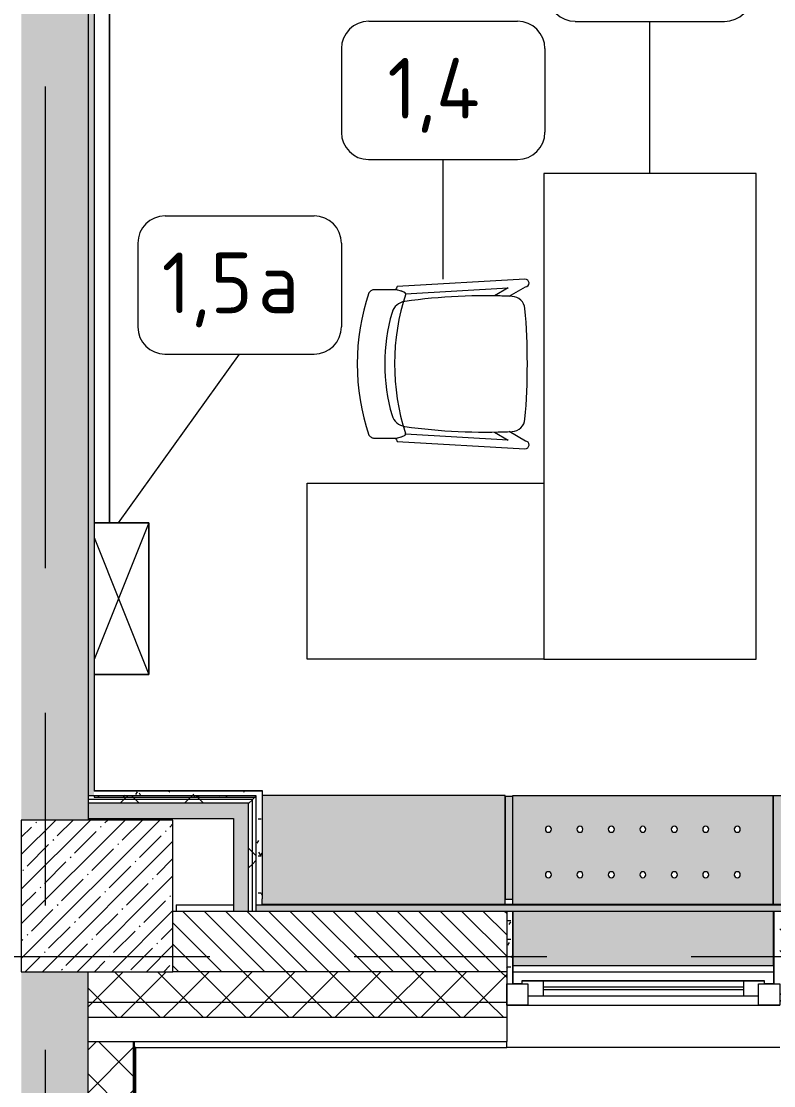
# Model space of a CAD drawing. Header units: millimetres. Extents: x 35092 to 251863, y -8553 to 29549.
# Drawn here: x 75480 to 77960, y 3174 to 6683 of the extents above; entities that cross this region are included whole.
import ezdxf

# ---------------------------------------------------------------- set-up
doc = ezdxf.new("R2010")
doc.units = ezdxf.units.MM
doc.linetypes.add('Осевая', pattern=[3175, 635, -476.25, 1587.5, -476.25])
for name, color, linetype, lineweight in [('A-DETL', 7, 'Continuous', 9), ('A-GLAZ', 7, 'Continuous', 9), ('A-GLAZ-1', 7, 'Continuous', 13), ('A-WALL', 7, 'Continuous', 9), ('I-FURN-IDEN', 7, 'Continuous', 9), ('I-WALL', 7, 'Continuous', 9), ('S-COLS', 7, 'Continuous', 9), ('Знаки', 7, 'Continuous', 9), ('Оси-2', 7, 'Осевая', 9)]:
    doc.layers.add(name, color=color, linetype=linetype, lineweight=lineweight)
for name, color, linetype, lineweight, true_color in [('A-WALL-1', 9, 'Continuous', 9, 0x808080), ('A-WALL-FNSH-1', 9, 'Continuous', 9, 0x808080), ('I-FURN-1', 9, 'Continuous', 9, 0x808080)]:
    doc.layers.add(name, color=color, linetype=linetype, lineweight=lineweight, true_color=true_color)
doc.styles.add('GOST Common', font='GOST_Common.ttf', dxfattribs={"height": 200})
pattern_1 = [(45, (0, 0), (-70.71068, 70.71068), []), (135, (0, 0), (-70.71068, -70.71068), [])]
pattern_2 = [(0, (0, 0), (121.92, 30.48), [10.058, -81.382, 10.058, -81.382, -487.68]), (0, (0, 0), (121.92, 30.48), [-182.88, 10.058, -172.822, 10.058, -81.382, -213.36]), (0, (0, 0), (121.92, 30.48), [-457.2, 10.058, -50.902, 10.058, -142.342]), (120, (45.72, 15.24), (-87.356454, 90.345817), [10.058, -81.382, 10.058, -81.382, -487.68]), (120, (45.72, 15.24), (-87.356454, 90.345817), [-182.88, 10.058, -172.822, 10.058, -81.382, -213.36]), (120, (45.72, 15.24), (-87.356454, 90.345817), [-457.2, 10.058, -50.902, 10.058, -142.342]), (240, (60.96, 76.2), (-34.563546, -120.825817), [10.058, -81.382, 10.058, -81.382, -487.68]), (240, (60.96, 76.2), (-34.563546, -120.825817), [-182.88, 10.058, -172.822, 10.058, -81.382, -213.36]), (240, (60.96, 76.2), (-34.563546, -120.825817), [-457.2, 10.058, -50.902, 10.058, -142.342])]
pattern_3 = [(45, (0, 0), (-106.06602, 106.06602), []), (135, (0, 0), (-106.06602, -106.06602), [])]

# ---------------------------------------------------------------- blocks, each defined once
blk = doc.blocks.new('BSC_Колонна _Прямоугольная - 500х500-V11-План расстановки мебели и оборудования 2 этажа в осях 12-23')
at = {"layer": 'S-COLS'}
h = blk.add_hatch(dxfattribs=at)
h.set_pattern_fill('FP_12', color=256, style=0, pattern_type=2)
h.set_pattern_definition([(45, (-75730, -3800), (-57.02463, 57.02463), []), (45, (-75672.975, -3800), (-57.02463, 57.02463), [100.806, -20.161, 3.353, -16.808])])
h.paths.add_polyline_path([(-250, -250), (250, -250), (250, 250), (-250, 250), (-250, 8.1)])
for p, q in [((250, 250), (-250, 250)), ((-250, 250), (-250, -250)), ((250, -250), (250, 250)), ((-250, -250), (250, -250))]:
    blk.add_line(p, q, dxfattribs=at)
blk = doc.blocks.new('120_Окно_СКБ_1Ст - 120_Окно_СКБ_1Ст 900х2500_h_-19906150-План расстановки мебели и оборудования 2 этажа в осях 12-23')
at = {"layer": 'A-GLAZ'}
for p, q in [((450, -5), (-450, -5)), ((-330, -55), (330, -55)), ((330, -65), (-330, -65)), ((-430, -75), (-400, -75)), ((400, -75), (430, -75))]:
    blk.add_line(p, q, dxfattribs=at)
at = {"layer": 'A-GLAZ-1'}
for p, q in [((-450, -75), (-450, -5)), ((-450, -5), (-380, -5)), ((-380, -5), (-380, -75)), ((380, -35), (-380, -35)), ((-380, -35), (-380, -75)), ((-330, -85), (-330, -35)), ((330, -85), (330, -35)), ((380, -75), (380, -5)), ((380, -5), (450, -5)), ((380, -75), (380, -35)), ((450, -5), (450, -75)), ((-380, -75), (-450, -75)), ((-380, -75), (-400, -75)), ((-400, -75), (-400, -85)), ((-400, -85), (400, -85)), ((400, -85), (-400, -85)), ((450, -75), (380, -75)), ((400, -75), (380, -75)), ((400, -85), (400, -75))]:
    blk.add_line(p, q, dxfattribs=at)
blk = doc.blocks.new('Chair_1 noor 78578 - 1_4-25422005-План расстановки мебели и оборудования 2 этажа в осях 12-23')
at = {"layer": 'I-FURN-1'}
for p, q in [((-130.5, 405.7), (-130.5, 344.8)), ((359.1, 344.8), (359.1, 405.7)), ((-141.2, 329.7), (-165.1, -92)), ((393.7, -92), (369.8, 329.7)), ((-136.5, -37.1), (-117.3, 302)), ((345.9, 302), (365.1, -37.1)), ((-110.2, 8.6), (-136.5, -37.1)), ((365.1, -37.1), (338.8, 8.6)), ((-139.7, -93.5), (-108.8, -39.9)), ((337.4, -39.9), (368.3, -93.5))]:
    blk.add_line(p, q, dxfattribs=at)
for centre, radius, start, end in [((114.3, -271.9), 732.8, 71.3174, 108.6833), ((114.3, -239.2), 609.6, 73.8265, 106.1735), ((114.3, -279.3), 660.4, 111.7, 112.7563), ((-37.4, 344.8), 93.1, 180, 204.9864), ((-37.4, 344.8), 93.1, 186.4785, 204.9864), ((114.3, -408), 746, 71.9445, 107.8276), ((-41.4, 297.5), 50.8, 106.1735, 171.9659), ((270, 297.5), 50.8, 8.0341, 73.8265), ((266, 344.8), 93.1, 334.477, 360), ((266, 344.8), 93.1, 335.0136, 353.5215), ((114.3, -279.3), 660.4, 67.2437, 68.3), ((-116, 308.2), 6.35, 204.9864, 258.4091), ((-116, 308.2), 6.35, 204.9864, 287.8276), ((1798.9, 37.7), 1909.3, 171.9659, 182.6261), ((-1570.3, 37.7), 1909.3, 357.3739, 8.0341), ((344.3, 307.4), 6.35, 281.4186, 334.477), ((344.6, 308.2), 6.35, 281.5909, 335.0136), ((1798.9, 37.7), 1909.3, 180.8761, 182.3307), ((-1570.3, 37.7), 1909.3, 357.6693, 359.1239), ((-64, -47.7), 44.5, 182.6261, 265.0912), ((292.6, -47.7), 44.4, 275.9396, 357.3739), ((-152.4, -92.7), 12.7, 176.75, 356.75), ((114.8, 2033.8), 2133.6, 265.0912, 274.9044), ((381, -92.7), 12.7, 183.25, 3.25)]:
    blk.add_arc(centre, radius, start, end, dxfattribs=at)
for points in [[(-120.4, 422.3), (-122, 420.8), (-124.7, 417.8), (-127.8, 413.5), (-129.8, 409.4), (-130.4, 406.9), (-130.5, 405.7)], [(359.1, 405.7), (359, 406.9), (358.4, 409.4), (356.4, 413.5), (353.3, 417.8), (350.6, 420.8), (349, 422.3)]]:
    blk.add_open_spline(points, degree=3, dxfattribs=at)
blk = doc.blocks.new('Стол базовый прямоугольный - 1_3-25460678-План расстановки мебели и оборудования 2 этажа в осях 12-23')
at = {"layer": 'I-FURN-1'}
for p, q in [((800, 350), (-800, 350)), ((-800, 350), (-800, -350)), ((800, -350), (800, 350)), ((-800, -350), (800, -350))]:
    blk.add_line(p, q, dxfattribs=at)
blk = doc.blocks.new('Шкаф параметрический - 1_5а-V111-План расстановки мебели и оборудования 2 этажа в осях 12-23')
at = {"layer": 'I-FURN-1'}
for p, q in [((0, 200), (451.4, 19.4)), ((500, 200), (0, 200)), ((0, 200), (0, 19.4)), ((0, 69.9), (0, 200)), ((0, 200), (500, 200)), ((48.6, 19.4), (500, 200)), ((500, 19.4), (500, 200)), ((500, 200), (500, 19.4)), ((0, 19.4), (0, 69.9))]:
    blk.add_line(p, q, dxfattribs=at)
blk = doc.blocks.new('Зашивка без перфорации М3 - М3_22-31155030-План расстановки мебели и оборудования 2 этажа в осях 12-23')
at = {"layer": 'Знаки'}
blk.add_hatch(color=256, dxfattribs=at).paths.add_polyline_path([(810.2, 180), (-430, 180), (-430, -179.9), (810.2, -179.9), (810.2, 141.9)])
for p, q in [((-430, 180), (-430, -179.9)), ((810.2, -179.9), (810.2, 180)), ((-430, -179.9), (810.2, -179.9))]:
    blk.add_line(p, q, dxfattribs=at)
blk = doc.blocks.new('Зашивка радиатора_ с перфорацией М1 - Зашивка радиатора_ с перфорацией М1-V188-План расстановки мебели и оборудования 2 этажа в осях 12-23')
at = {"layer": 'Знаки'}
blk.add_hatch(color=256, dxfattribs=at).paths.add_polyline_path([(429.6, 380), (-430, 380), (-430, 200), (429.6, 200)])
h = blk.add_hatch(color=256, dxfattribs=at)
h.paths.add_polyline_path([(430.2, 180), (-430, 180), (-430, -179.9), (430.2, -179.9), (430.2, 141.9)])
h.paths.add_polyline_path([(312.2, 90.4), (317.2, 89), (320.9, 85.4), (322.2, 80.4), (320.9, 75.4), (317.2, 71.7), (312.2, 70.4), (307.2, 71.7), (303.6, 75.4), (302.2, 80.4), (303.6, 85.4), (307.2, 89), (309.7, 90)])
h.paths.add_polyline_path([(208.5, 90.4), (213.5, 89), (217.2, 85.4), (218.5, 80.4), (217.2, 75.4), (213.5, 71.7), (208.5, 70.4), (203.5, 71.7), (199.8, 75.4), (198.5, 80.4), (199.8, 85.4), (203.5, 89), (205.9, 90)])
h.paths.add_polyline_path([(-310.3, 90.4), (-305, 88.8), (-301.6, 85.4), (-300.3, 80.4), (-301.6, 75.4), (-305.3, 71.7), (-310.3, 70.4), (-315.3, 71.7), (-318.9, 75.4), (-320.3, 80.4), (-318.9, 85.4), (-315.3, 89), (-312.8, 90)])
h.paths.add_polyline_path([(-206.5, 90.4), (-201.5, 89), (-197.8, 85.4), (-196.5, 80.4), (-197.8, 75.4), (-201.5, 71.7), (-206.5, 70.4), (-211.5, 71.7), (-215.2, 75.4), (-216.5, 80.4), (-215.2, 85.4), (-211.5, 89), (-209.1, 90)])
h.paths.add_polyline_path([(-102.8, 90.4), (-97.8, 89), (-94.1, 85.4), (-92.8, 80.4), (-94.1, 75.4), (-97.8, 71.7), (-102.8, 70.4), (-107.8, 71.7), (-111.4, 75.4), (-112.8, 80.4), (-111.4, 85.4), (-107.8, 89), (-105.3, 90)])
h.paths.add_polyline_path([(1, 90.4), (6, 89), (9.7, 85.4), (11, 80.4), (9.7, 75.4), (6, 71.7), (1, 70.4), (-4, 71.7), (-7.7, 75.4), (-9, 80.4), (-7.7, 85.4), (-4, 89), (-1.6, 90)])
h.paths.add_polyline_path([(104.7, 90.4), (109.7, 89), (113.4, 85.4), (114.7, 80.4), (113.4, 75.4), (109.7, 71.7), (104.7, 70.4), (99.7, 71.7), (96.1, 75.4), (94.7, 80.4), (96.1, 85.4), (99.7, 89), (102.2, 90)])
h.paths.add_polyline_path([(208.5, -59.6), (213.5, -61), (217.2, -64.6), (218.5, -69.6), (217.2, -74.6), (213.5, -78.3), (208.5, -79.6), (203.5, -78.3), (199.8, -74.6), (198.5, -69.6), (199.8, -64.6), (203.5, -61), (205.9, -60)])
h.paths.add_polyline_path([(104.7, -59.6), (109.7, -61), (113.4, -64.6), (114.7, -69.6), (113.4, -74.6), (109.7, -78.3), (104.7, -79.6), (99.7, -78.3), (96.1, -74.6), (94.7, -69.6), (96.1, -64.6), (99.7, -61), (102.2, -60)])
h.paths.add_polyline_path([(312.2, -59.6), (317.2, -61), (320.9, -64.6), (322.2, -69.6), (320.9, -74.6), (317.2, -78.3), (312.2, -79.6), (307.2, -78.3), (303.6, -74.6), (302.2, -69.6), (303.6, -64.6), (307.2, -61), (309.7, -60)])
h.paths.add_polyline_path([(-206.5, -59.6), (-201.5, -61), (-197.8, -64.6), (-196.5, -69.6), (-197.8, -74.6), (-201.5, -78.3), (-206.5, -79.6), (-211.5, -78.3), (-215.2, -74.6), (-216.5, -69.6), (-215.2, -64.6), (-211.5, -61), (-209.1, -60)])
h.paths.add_polyline_path([(-310.3, -59.6), (-305, -61.2), (-301.6, -64.6), (-300.3, -69.6), (-301.6, -74.6), (-305.3, -78.3), (-310.3, -79.6), (-315.3, -78.3), (-318.9, -74.6), (-320.3, -69.6), (-318.9, -64.6), (-315.3, -61), (-312.8, -60)])
h.paths.add_polyline_path([(-102.8, -59.6), (-97.8, -61), (-94.1, -64.6), (-92.8, -69.6), (-94.1, -74.6), (-97.8, -78.3), (-102.8, -79.6), (-107.8, -78.3), (-111.4, -74.6), (-112.8, -69.6), (-111.4, -64.6), (-107.8, -61), (-105.3, -60)])
h.paths.add_polyline_path([(1, -59.6), (6, -61), (9.7, -64.6), (11, -69.6), (9.7, -74.6), (6, -78.3), (1, -79.6), (-4, -78.3), (-7.7, -74.6), (-9, -69.6), (-7.7, -64.6), (-4, -61), (-1.6, -60)])
for p, q in [((429.6, 380), (-430, 380)), ((-430, 380), (-430, 200)), ((-430, 180), (-430, -179.9)), ((430.2, -179.9), (430.2, 180)), ((-430, -179.9), (430.2, -179.9))]:
    blk.add_line(p, q, dxfattribs=at)
for centre, start, end in [((-310.3, 80.4), 180, 0), ((-310.3, 80.4), 0, 180), ((-206.5, 80.4), 0, 180), ((-206.5, 80.4), 180, 360), ((-102.8, 80.4), 0, 180), ((-102.8, 80.4), 180, 0), ((1, 80.4), 0, 180), ((1, 80.4), 180, 0), ((104.7, 80.4), 0, 180), ((104.7, 80.4), 180, 360), ((208.5, 80.4), 0, 180), ((208.5, 80.4), 180, 0), ((312.2, 80.4), 0, 180), ((312.2, 80.4), 180, 0), ((-310.3, -69.6), 0, 180), ((-310.3, -69.6), 180, 0), ((-206.5, -69.6), 0, 180), ((-206.5, -69.6), 180, 0), ((-102.8, -69.6), 0, 180), ((-102.8, -69.6), 180, 0), ((1, -69.6), 0, 180), ((1, -69.6), 180, 0), ((104.7, -69.6), 0, 180), ((104.7, -69.6), 180, 0), ((208.5, -69.6), 0, 180), ((208.5, -69.6), 180, 0), ((312.2, -69.6), 0, 180), ((312.2, -69.6), 180, 0)]:
    blk.add_arc(centre, 10, start, end, dxfattribs=at)
blk = doc.blocks.new('Зашивка_ опоясывающая панель - Зашивка_ опоясывающая панель-V198-План расстановки мебели и оборудования 2 этажа в осях 12-23')
at = {"layer": 'Знаки'}
blk.add_hatch(color=256, dxfattribs=at).paths.add_polyline_path([(-430, -160), (-406.2, -160), (-406.2, 180), (-430, 180), (-430, -140.9)])
for p, q in [((-430, -160), (-430, 180)), ((-430, 180), (-406.2, 180)), ((-430, -160), (-406.2, -160))]:
    blk.add_line(p, q, dxfattribs=at)
blk = doc.blocks.new('Зашивка без перфорации М3 - М3_11-30988427-План расстановки мебели и оборудования 2 этажа в осях 12-23')
at = {"layer": 'Знаки'}
blk.add_hatch(color=256, dxfattribs=at).paths.add_polyline_path([(371, 180), (-430, 180), (-430, -179.9), (371, -179.9), (371, 142.9)])
for p, q in [((371, 180), (-430, 180)), ((-430, 180), (-430, -179.9)), ((-430, -179.9), (371, -179.9))]:
    blk.add_line(p, q, dxfattribs=at)
blk = doc.blocks.new('Марка_Мебель - В прямоуг_Balcon_Марка-25523697-План расстановки мебели и оборудования 2 этажа в осях 12-23')
at = {"layer": 'I-FURN-IDEN'}
for p, q in [((-2.455, 2.278), (2.455, 2.278)), ((-3.355, 1.378), (-3.355, -1.384)), ((3.355, 1.378), (3.355, -1.378)), ((-2.461, -2.278), (2.455, -2.278))]:
    blk.add_line(p, q, dxfattribs=at)
for centre, radius, start, end in [((-2.455, 1.378), 0.9, 90, 180), ((2.455, 1.378), 0.9, 0, 90), ((-2.461, -1.384), 0.893, 180, 270), ((2.455, -1.378), 0.9, 270, 0)]:
    blk.add_arc(centre, radius, start, end, dxfattribs=at)

msp = doc.modelspace()

# ---------------------------------------------------------------- hatches: boundary and pattern name
at = {"layer": 'A-WALL'}
h = msp.add_hatch(dxfattribs=at)
h.set_pattern_fill('FP_20', color=256, style=0, pattern_type=2)
h.set_pattern_definition([(135, (0, 0), (-35.35534, -35.35534), [])])
h.paths.add_polyline_path([(80350, 3550), (80350, 3750), (80080, 3750), (80080, 3550)])
h.paths.add_polyline_path([(79180, 3550), (79180, 3750), (77980, 3750), (77980, 3550), (79110.7, 3550)])
h.paths.add_polyline_path([(77080, 3550), (77080, 3750), (75980, 3750), (75980, 3550), (76193.9, 3550)])
h = msp.add_hatch(dxfattribs=at)
h.set_pattern_fill('FP_21', color=256, style=0, pattern_type=2)
h.set_pattern_definition(pattern_1)
h.paths.add_polyline_path([(84215.2, 3450), (84500.7, 3450), (84500.7, 3550), (84120, 3550), (84120, 3450)])
h.paths.add_polyline_path([(81420, 3450), (81420, 3550), (80080, 3550), (80080, 3450), (81298.3, 3450)])
h.paths.add_polyline_path([(79110.7, 3450), (79180, 3450), (79180, 3550), (77980, 3550), (77980, 3450)])
h.paths.add_polyline_path([(77080, 3450), (77080, 3550), (75700, 3550), (75700, 3450), (76193.9, 3450)])
h = msp.add_hatch(dxfattribs=at)
h.set_pattern_fill('FP_21', color=256, style=0, pattern_type=2)
h.set_pattern_definition(pattern_1)
h.paths.add_polyline_path([(84500.7, 3400), (84500.7, 3450), (84120, 3450), (84120, 3400), (84215.2, 3400)])
h.paths.add_polyline_path([(81420, 3400), (81420, 3450), (80080, 3450), (80080, 3400), (81298.3, 3400)])
h.paths.add_polyline_path([(79180, 3400), (79180, 3450), (77980, 3450), (77980, 3400), (79110.7, 3400)])
h.paths.add_polyline_path([(77080, 3400), (77080, 3450), (75700, 3450), (75700, 3400), (76193.9, 3400)])
h = msp.add_hatch(dxfattribs=at)
h.set_pattern_fill('FP_21', color=256, style=0, pattern_type=2)
h.set_pattern_definition(pattern_1)
h.paths.add_polyline_path([(75850, -250), (75850, 3320), (75700, 3320), (75700, -250)])
at = {"layer": 'I-WALL'}
h = msp.add_hatch(dxfattribs=at)
h.set_pattern_fill('FP_58', color=256, style=0, pattern_type=2)
h.set_pattern_definition(pattern_2)
h.paths.add_polyline_path([(75700, 4130), (75720, 4130), (75720, 9352.3), (75700, 9352.3), (75700, 6124.4)])
h.paths.add_polyline_path([(75700, 10792.3), (75720, 10792.3), (75720, 10900), (75700, 10900)])
h = msp.add_hatch(dxfattribs=at)
h.set_pattern_fill('FP_17', color=256, style=0, pattern_type=2)
h.set_pattern_definition([(45, (0, 0), (-57.02463, 57.02463), []), (45, (57.025, 0), (-57.02463, 57.02463), [100.806, -20.161, 3.353, -16.808])])
h.paths.add_polyline_path([(75700, -100), (75700, 3550), (75480, 3550), (75480, -100)])
h.paths.add_polyline_path([(75700, 4050), (75700, 7900), (75480, 7900), (75480, 4050), (75662.2, 4050)])
h = msp.add_hatch(dxfattribs=at)
h.set_pattern_fill('FP_58', color=256, style=0, pattern_type=2)
h.set_pattern_definition(pattern_2)
h.paths.add_polyline_path([(76193.9, 4125), (76254.4, 4125), (76254.4, 4145), (75720, 4145), (75720, 4125)])
h = msp.add_hatch(dxfattribs=at)
h.set_pattern_fill('FP_58', color=256, style=0, pattern_type=2)
h.set_pattern_definition(pattern_2)
h.paths.add_polyline_path([(76254.4, 3770), (76274.4, 3771), (76274.4, 4145), (76254.4, 4145), (76254.4, 3808.1)])
h = msp.add_hatch(dxfattribs=at)
h.set_pattern_fill('FP_60', color=256, style=0, pattern_type=2)
h.set_pattern_definition(pattern_3)
h.paths.add_polyline_path([(76241.9, 4117.5), (76254.4, 4117.5), (76254.4, 4130), (75700, 4130), (75700, 4117.5), (76193.9, 4117.5)])
h = msp.add_hatch(dxfattribs=at)
h.set_pattern_fill('FP_60', color=256, style=0, pattern_type=2)
h.set_pattern_definition(pattern_3)
h.paths.add_polyline_path([(76229.4, 4105), (76241.9, 4105), (76241.9, 4117.5), (75700, 4117.5), (75700, 4105), (76193.9, 4105)])
h = msp.add_hatch(dxfattribs=at)
h.set_pattern_fill('FP_60', color=256, style=0, pattern_type=2)
h.set_pattern_definition(pattern_3)
h.paths.add_polyline_path([(76254.4, 3750), (76254.4, 4117.5), (76241.9, 4117.5), (76241.9, 3750)])
for points in [[(76229.4, 4055), (76229.4, 4105), (75700, 4105), (75700, 4055), (76193.9, 4055)], [(76193.9, 3750), (76229.4, 3750), (76229.4, 4055), (76179.4, 4055), (76179.4, 3750)]]:
    msp.add_hatch(color=256, dxfattribs=at).paths.add_polyline_path(points)
h = msp.add_hatch(dxfattribs=at)
h.set_pattern_fill('FP_60', color=256, style=0, pattern_type=2)
h.set_pattern_definition(pattern_3)
h.paths.add_polyline_path([(76229.4, 3750), (76241.9, 3750), (76241.9, 4105), (76229.4, 4105), (76229.4, 3808.1)])
h = msp.add_hatch(dxfattribs=at)
h.set_pattern_fill('FP_58', color=256, style=0, pattern_type=2)
h.set_pattern_definition(pattern_2)
h.paths.add_polyline_path([(80340, 3750), (80340, 3770), (76254.4, 3770), (76254.4, 3750), (79839.9, 3750)])
h = msp.add_hatch(dxfattribs=at)
h.set_pattern_fill('FP_58', color=256, style=0, pattern_type=2)
h.set_pattern_definition(pattern_2)
h.paths.add_polyline_path([(77100, 3510), (77100, 3750), (77080, 3750), (77080, 3510)])

# ---------------------------------------------------------------- linework, layer by layer
at = {"layer": 'A-DETL'}
for p, q in [((76422.2, 5160.7), (77202.2, 5160.7)), ((76422.2, 4580.7), (76422.2, 5160.7)), ((77202.2, 4580.7), (76422.2, 4580.7))]:
    msp.add_line(p, q, dxfattribs=at)
at = {"layer": 'A-WALL'}
for p, q in [((75720, 9352.3), (75720, 4145)), ((76241.9, 4117.5), (75700, 4117.5)), ((76241.9, 3750), (76241.9, 4117.5)), ((76229.4, 4105), (75700, 4105)), ((76229.4, 3750), (76229.4, 4105)), ((77080, 3550), (75980, 3550)), ((77100, 3550), (77960, 3550)), ((75700, 3450), (77080, 3450)), ((75700, 3400), (77080, 3400)), ((75700, 3320), (77080, 3320)), ((75700, -100), (75700, 3320)), ((75850, -250), (75850, 3320)), ((75853, -253), (75853, 3320)), ((75858, 3300), (75853, 3300)), ((77980, 3300), (77080, 3300))]:
    msp.add_line(p, q, dxfattribs=at)
at = {"layer": 'A-WALL-1'}
for p, q in [((75700, 9352.3), (75700, 4050)), ((76274.4, 4145), (75720, 4145)), ((76254.4, 4130), (75700, 4130)), ((75720, 4130), (75720, 4125)), ((75720, 4125), (76254.4, 4125)), ((76254.4, 3750), (76254.4, 4130)), ((75700, 4055), (76179.4, 4055)), ((76179.4, 4055), (76179.4, 3750)), ((76274.4, 3770), (76274.4, 3790.5)), ((76254.4, 3770), (76274.4, 3770)), ((75980, 3750), (80350, 3750)), ((76179.4, 3750), (76254.4, 3750)), ((77080, 3750), (77080, 3320)), ((77100, 3510), (77100, 3750)), ((77960, 3750), (77960, 3510)), ((75700, 3320), (75700, 3550)), ((77080, 3510), (77100, 3510)), ((77960, 3510), (77980, 3510))]:
    msp.add_line(p, q, dxfattribs=at)
at = {"layer": 'A-WALL-FNSH-1'}
for p, q in [((75721, 4146), (75721, 9352.3)), ((76275.4, 4146), (75721, 4146)), ((76274.4, 4145), (76274.4, 3790.5)), ((76275.4, 3790.5), (76275.4, 4146)), ((76274.4, 3790.5), (76275.4, 3790.5)), ((80329, 3771), (76274.4, 3771)), ((76274.4, 3770), (80080, 3770)), ((77101, 3510), (77101, 3750)), ((77959, 3750), (77959, 3510)), ((77100, 3510), (77101, 3510)), ((77959, 3510), (77960, 3510)), ((75858, 3300), (77080, 3300)), ((75858, -258), (75858, 3300)), ((77080, 3300), (77080, 3320))]:
    msp.add_line(p, q, dxfattribs=at)
at = {"layer": 'I-FURN-1'}
for p, q in [((75770.5, 5030), (75770.5, 9080)), ((75770.5, 9080), (75770.5, 5030)), ((75720, 5030), (75770.5, 5030)), ((75770.5, 5030), (75720, 5030))]:
    msp.add_line(p, q, dxfattribs=at)
at = {"layer": 'I-FURN-IDEN'}
for p, q in [((77552.2, 6180.7), (77552.2, 6682.7)), ((76870.5, 5832.7), (76870.5, 6227.1)), ((75800.6, 5030), (76199.5, 5585.9))]:
    msp.add_line(p, q, dxfattribs=at)
at = {"layer": 'I-WALL'}
for q in [(76179.4, 3770), (75990, 3750)]:
    msp.add_line((75990, 3770), q, dxfattribs=at)
at = {"layer": 'Оси-2'}
for p, q in [((75560, 593.7), (75560, 25078.1)), ((38477.2, 3600), (82200, 3600))]:
    msp.add_line(p, q, dxfattribs=at)

# ---------------------------------------------------------------- block references
at = {"layer": 'A-GLAZ', "rotation": 180}
msp.add_blockref('120_Окно_СКБ_1Ст - 120_Окно_СКБ_1Ст 900х2500_h_-19906150-План расстановки мебели и оборудования 2 этажа в осях 12-23', (77530, 3435), dxfattribs=at)
at = {"layer": 'I-FURN-1'}
for name, p, rotation in [('Стол базовый прямоугольный - 1_3-25460678-План расстановки мебели и оборудования 2 этажа в осях 12-23', (77552.2, 5380.7), 270.0000000000001), ('Chair_1 noor 78578 - 1_4-25422005-План расстановки мебели и оборудования 2 этажа в осях 12-23', (77048.2, 5439), 90), ('Шкаф параметрический - 1_5а-V111-План расстановки мебели и оборудования 2 этажа в осях 12-23', (75700.6, 5030), 269.9999999999998)]:
    msp.add_blockref(name, p, dxfattribs=dict(at, rotation=rotation))
at = {"layer": 'I-FURN-IDEN', "xscale": 99.99999999999993, "yscale": 99.99999999999993, "zscale": 99.99999999999993}
for p in [(77552.2, 6910.4), (76870.5, 6454.9), (76199.5, 5813.6)]:
    msp.add_blockref('Марка_Мебель - В прямоуг_Balcon_Марка-25523697-План расстановки мебели и оборудования 2 этажа в осях 12-23', p, dxfattribs=at)
at = {"layer": 'S-COLS'}
msp.add_blockref('BSC_Колонна _Прямоугольная - 500х500-V11-План расстановки мебели и оборудования 2 этажа в осях 12-23', (75730, 3800), dxfattribs=at)
at = {"layer": 'Знаки', "rotation": 180}
for name, p in [('Зашивка без перфорации М3 - М3_11-30988427-План расстановки мебели и оборудования 2 этажа в осях 12-23', (76645.3, 3951)), ('Зашивка радиатора_ с перфорацией М1 - Зашивка радиатора_ с перфорацией М1-V188-План расстановки мебели и оборудования 2 этажа в осях 12-23', (77529.6, 3950)), ('Зашивка без перфорации М3 - М3_22-31155030-План расстановки мебели и оборудования 2 этажа в осях 12-23', (78767.8, 3950))]:
    msp.add_blockref(name, p, dxfattribs=at)
at = {"layer": 'Знаки'}
msp.add_blockref('Зашивка_ опоясывающая панель - Зашивка_ опоясывающая панель-V198-План расстановки мебели и оборудования 2 этажа в осях 12-23', (77505.6, 3949), dxfattribs=at)

# ---------------------------------------------------------------- texts
at = {"layer": 'I-FURN-IDEN', "char_height": 200, "attachment_point": 1, "style": 'GOST Common'}
for s, insert, width in [('1,4', (76687, 6562), 408.861), ('1,5', (75943, 5920.7), 384.81), ('\\fGOST Common|b0|i0|c204|p34|;а', (76260.5, 5920.7), 200.422)]:
    msp.add_mtext(s, dxfattribs=dict(at, insert=insert, width=width))

doc.saveas('drawing.dxf')
